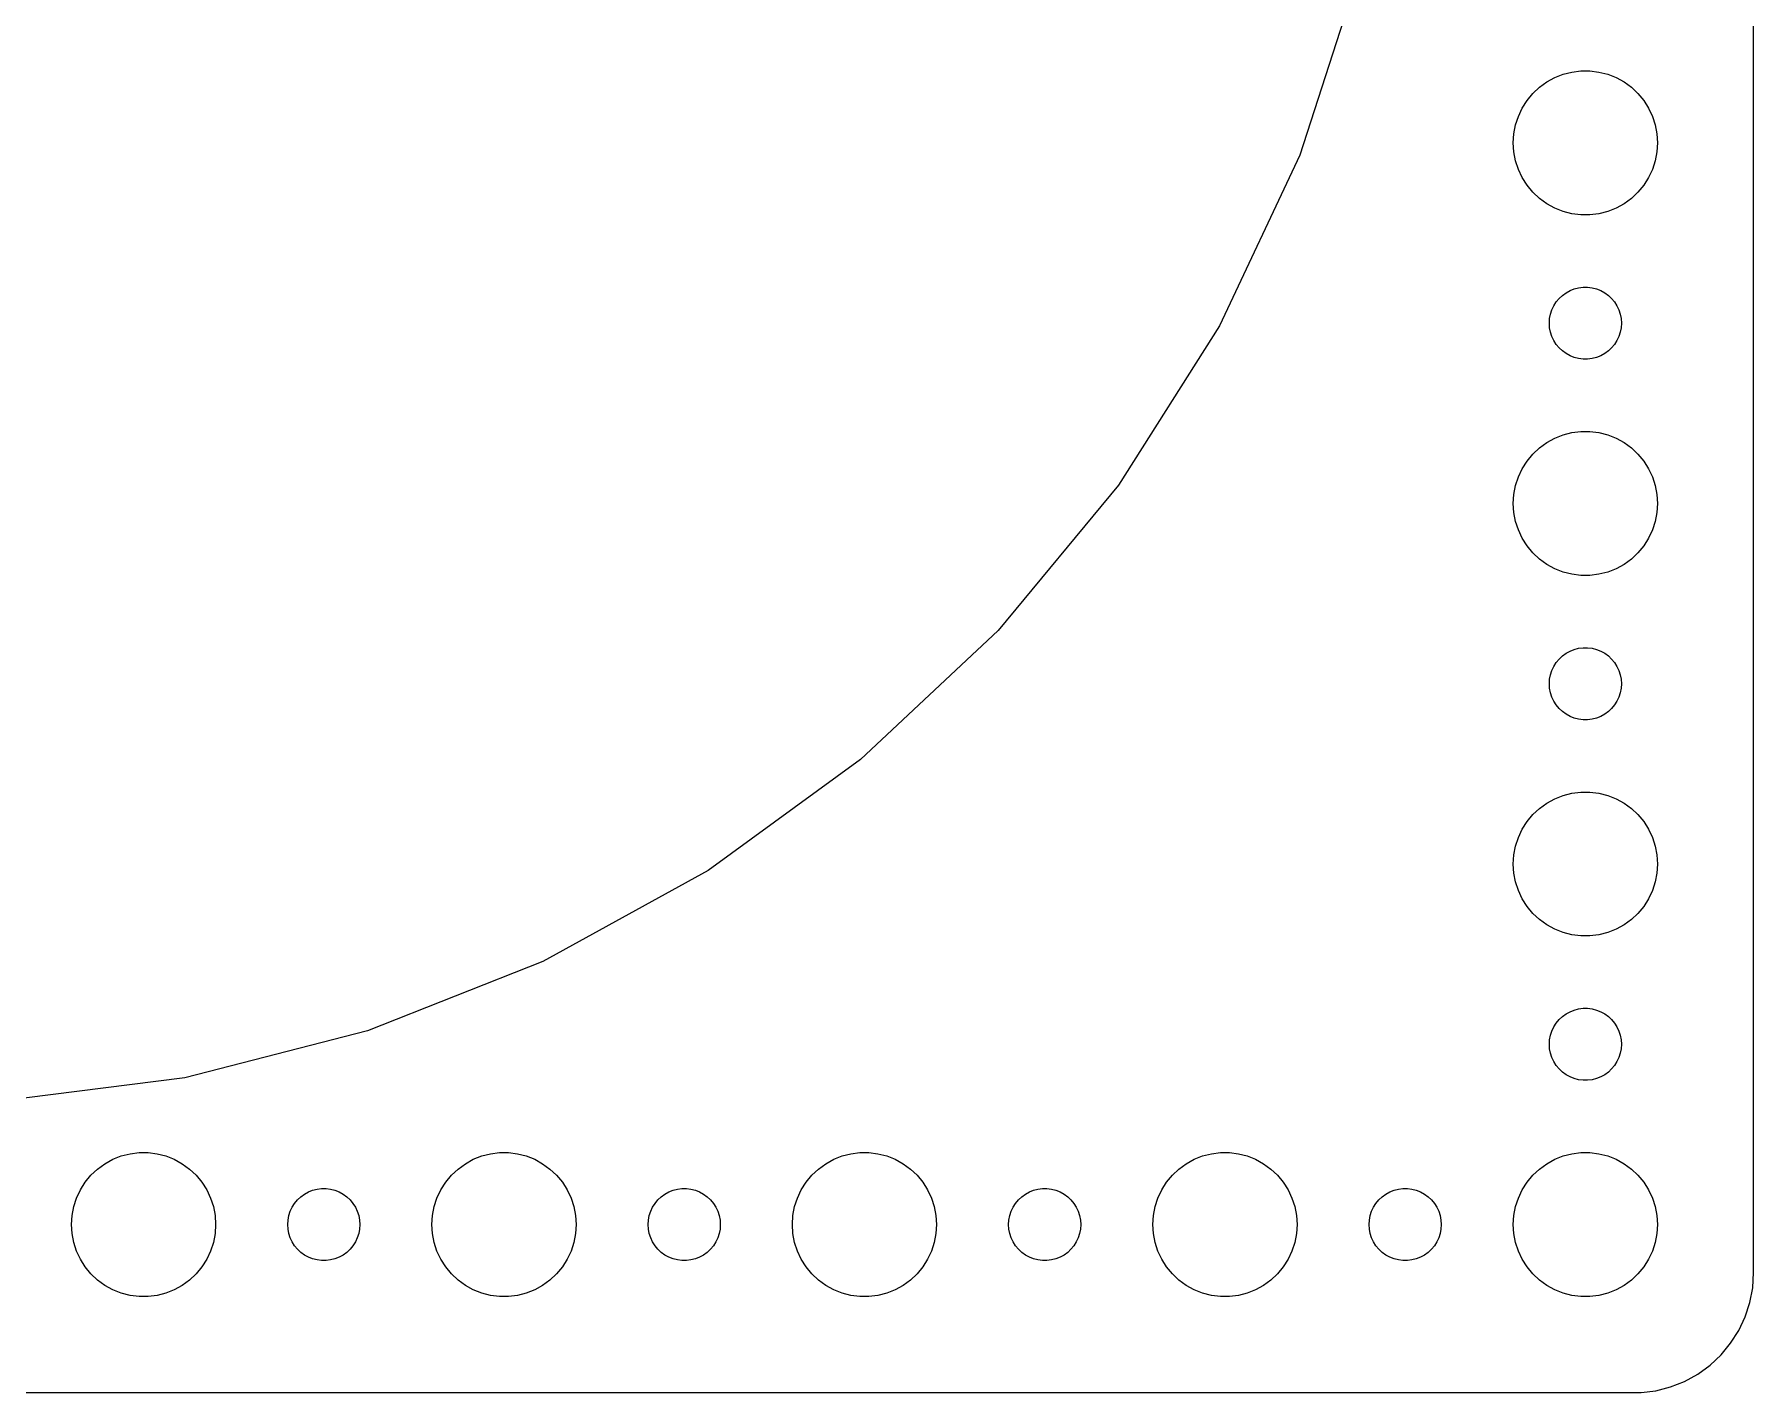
# Model space of a CAD drawing. Header units: metres. Extents: x -142 to 142, y -74 to 74.
# Drawn here: x 70.5 to 142, y -74.5 to -18 of the extents above; entities that cross this region are included whole.
import ezdxf

# ---------------------------------------------------------------- set-up
doc = ezdxf.new("R2010")
doc.units = ezdxf.units.M

msp = doc.modelspace()

# ---------------------------------------------------------------- linework, layer by layer
for p, q in [((142, -69.5), (142, 69.5)), ((125.536, -15.5431), (123.111, -23.0078)), ((133.088, -20.1884), (133.393, -19.967)), ((133.393, -19.967), (133.723, -19.7855)), ((133.723, -19.7855), (134.073, -19.6468)), ((134.073, -19.6468), (134.438, -19.5531)), ((134.438, -19.5531), (134.812, -19.5059)), ((134.812, -19.5059), (135.188, -19.5059)), ((135.188, -19.5059), (135.562, -19.5531)), ((135.562, -19.5531), (135.927, -19.6468)), ((135.927, -19.6468), (136.277, -19.7855)), ((136.277, -19.7855), (136.607, -19.967)), ((136.607, -19.967), (136.912, -20.1884)), ((132.371, -21.0547), (132.573, -20.7366)), ((132.573, -20.7366), (132.813, -20.4464)), ((132.813, -20.4464), (133.088, -20.1884)), ((136.912, -20.1884), (137.187, -20.4464)), ((137.187, -20.4464), (137.427, -20.7366)), ((137.427, -20.7366), (137.629, -21.0547)), ((132.094, -21.7539), (132.211, -21.3956)), ((132.211, -21.3956), (132.371, -21.0547)), ((137.629, -21.0547), (137.789, -21.3956)), ((137.789, -21.3956), (137.906, -21.7539)), ((132, -22.5), (132.024, -22.124)), ((132.024, -22.124), (132.094, -21.7539)), ((137.906, -21.7539), (137.976, -22.124)), ((137.976, -22.124), (138, -22.5)), ((132.024, -22.876), (132, -22.5)), ((132.094, -23.2461), (132.024, -22.876)), ((137.976, -22.876), (137.906, -23.2461)), ((138, -22.5), (137.976, -22.876)), ((123.111, -23.0078), (119.769, -30.1096)), ((132.211, -23.6044), (132.094, -23.2461)), ((132.371, -23.9453), (132.211, -23.6044)), ((137.789, -23.6044), (137.629, -23.9453)), ((137.906, -23.2461), (137.789, -23.6044)), ((132.573, -24.2634), (132.371, -23.9453)), ((132.813, -24.5536), (132.573, -24.2634)), ((137.427, -24.2634), (137.187, -24.5536)), ((137.629, -23.9453), (137.427, -24.2634)), ((133.088, -24.8115), (132.813, -24.5536)), ((133.393, -25.033), (133.088, -24.8115)), ((133.723, -25.2145), (133.393, -25.033)), ((136.607, -25.033), (136.277, -25.2145)), ((136.912, -24.8115), (136.607, -25.033)), ((137.187, -24.5536), (136.912, -24.8115)), ((134.073, -25.3532), (133.723, -25.2145)), ((134.438, -25.4469), (134.073, -25.3532)), ((134.812, -25.4941), (134.438, -25.4469)), ((135.188, -25.4941), (134.812, -25.4941)), ((135.562, -25.4469), (135.188, -25.4941)), ((135.927, -25.3532), (135.562, -25.4469)), ((136.277, -25.2145), (135.927, -25.3532)), ((134.361, -28.6427), (134.536, -28.5734)), ((134.536, -28.5734), (134.719, -28.5266)), ((134.719, -28.5266), (134.906, -28.503)), ((134.906, -28.503), (135.094, -28.503)), ((135.094, -28.503), (135.281, -28.5266)), ((135.281, -28.5266), (135.464, -28.5734)), ((135.464, -28.5734), (135.639, -28.6427)), ((133.605, -29.4478), (133.686, -29.2774)), ((133.686, -29.2774), (133.786, -29.1183)), ((133.786, -29.1183), (133.907, -28.9732)), ((133.907, -28.9732), (134.044, -28.8442)), ((134.044, -28.8442), (134.196, -28.7335)), ((134.196, -28.7335), (134.361, -28.6427)), ((135.639, -28.6427), (135.804, -28.7335)), ((135.804, -28.7335), (135.956, -28.8442)), ((135.956, -28.8442), (136.093, -28.9732)), ((136.093, -28.9732), (136.214, -29.1183)), ((136.214, -29.1183), (136.314, -29.2774)), ((136.314, -29.2774), (136.395, -29.4478)), ((133.5, -30), (133.512, -29.812)), ((133.512, -30.188), (133.5, -30)), ((133.512, -29.812), (133.547, -29.627)), ((133.547, -29.627), (133.605, -29.4478)), ((136.395, -29.4478), (136.453, -29.627)), ((136.453, -29.627), (136.488, -29.812)), ((136.488, -29.812), (136.5, -30)), ((136.5, -30), (136.488, -30.188)), ((119.769, -30.1096), (115.564, -36.7366)), ((133.547, -30.373), (133.512, -30.188)), ((133.605, -30.5522), (133.547, -30.373)), ((133.686, -30.7226), (133.605, -30.5522)), ((133.786, -30.8817), (133.686, -30.7226)), ((136.314, -30.7226), (136.214, -30.8817)), ((136.395, -30.5522), (136.314, -30.7226)), ((136.453, -30.373), (136.395, -30.5522)), ((136.488, -30.188), (136.453, -30.373)), ((133.907, -31.0268), (133.786, -30.8817)), ((134.044, -31.1558), (133.907, -31.0268)), ((134.196, -31.2665), (134.044, -31.1558)), ((134.361, -31.3572), (134.196, -31.2665)), ((134.536, -31.4266), (134.361, -31.3572)), ((134.719, -31.4734), (134.536, -31.4266)), ((134.906, -31.497), (134.719, -31.4734)), ((135.281, -31.4734), (135.094, -31.497)), ((135.464, -31.4266), (135.281, -31.4734)), ((135.639, -31.3572), (135.464, -31.4266)), ((135.804, -31.2665), (135.639, -31.3572)), ((135.956, -31.1558), (135.804, -31.2665)), ((136.093, -31.0268), (135.956, -31.1558)), ((136.214, -30.8817), (136.093, -31.0268)), ((135.094, -31.497), (134.906, -31.497)), ((133.088, -35.1885), (133.393, -34.967)), ((133.393, -34.967), (133.723, -34.7855)), ((133.723, -34.7855), (134.073, -34.6468)), ((134.073, -34.6468), (134.438, -34.5531)), ((134.438, -34.5531), (134.812, -34.5059)), ((134.812, -34.5059), (135.188, -34.5059)), ((135.188, -34.5059), (135.562, -34.5531)), ((135.562, -34.5531), (135.927, -34.6468)), ((135.927, -34.6468), (136.277, -34.7855)), ((136.277, -34.7855), (136.607, -34.967)), ((136.607, -34.967), (136.912, -35.1885)), ((132.371, -36.0547), (132.573, -35.7366)), ((132.573, -35.7366), (132.813, -35.4464)), ((132.813, -35.4464), (133.088, -35.1885)), ((136.912, -35.1885), (137.187, -35.4464)), ((137.187, -35.4464), (137.427, -35.7366)), ((137.427, -35.7366), (137.629, -36.0547)), ((132.094, -36.7539), (132.211, -36.3956)), ((132.211, -36.3956), (132.371, -36.0547)), ((137.629, -36.0547), (137.789, -36.3956)), ((137.789, -36.3956), (137.906, -36.7539)), ((115.564, -36.7366), (110.561, -42.7842)), ((132, -37.5), (132.024, -37.124)), ((132.024, -37.124), (132.094, -36.7539)), ((137.906, -36.7539), (137.976, -37.124)), ((137.976, -37.124), (138, -37.5)), ((132.024, -37.876), (132, -37.5)), ((132.094, -38.2461), (132.024, -37.876)), ((137.976, -37.876), (137.906, -38.2461)), ((138, -37.5), (137.976, -37.876)), ((132.211, -38.6044), (132.094, -38.2461)), ((132.371, -38.9453), (132.211, -38.6044)), ((137.789, -38.6044), (137.629, -38.9453)), ((137.906, -38.2461), (137.789, -38.6044)), ((132.573, -39.2634), (132.371, -38.9453)), ((132.813, -39.5536), (132.573, -39.2634)), ((137.427, -39.2634), (137.187, -39.5536)), ((137.629, -38.9453), (137.427, -39.2634)), ((133.088, -39.8115), (132.813, -39.5536)), ((133.393, -40.033), (133.088, -39.8115)), ((133.723, -40.2145), (133.393, -40.033)), ((136.607, -40.033), (136.277, -40.2145)), ((136.912, -39.8115), (136.607, -40.033)), ((137.187, -39.5536), (136.912, -39.8115)), ((134.073, -40.3532), (133.723, -40.2145)), ((134.438, -40.4469), (134.073, -40.3532)), ((134.812, -40.4941), (134.438, -40.4469)), ((135.188, -40.4941), (134.812, -40.4941)), ((135.562, -40.4469), (135.188, -40.4941)), ((135.927, -40.3532), (135.562, -40.4469)), ((136.277, -40.2145), (135.927, -40.3532)), ((110.561, -42.7842), (104.839, -48.1571)), ((134.361, -43.6428), (134.536, -43.5734)), ((134.536, -43.5734), (134.719, -43.5266)), ((134.719, -43.5266), (134.906, -43.503)), ((134.906, -43.503), (135.094, -43.503)), ((135.094, -43.503), (135.281, -43.5266)), ((135.281, -43.5266), (135.464, -43.5734)), ((135.464, -43.5734), (135.639, -43.6428)), ((133.605, -44.4478), (133.686, -44.2774)), ((133.686, -44.2774), (133.786, -44.1183)), ((133.786, -44.1183), (133.907, -43.9732)), ((133.907, -43.9732), (134.044, -43.8442)), ((134.044, -43.8442), (134.196, -43.7335)), ((134.196, -43.7335), (134.361, -43.6428)), ((135.639, -43.6428), (135.804, -43.7335)), ((135.804, -43.7335), (135.956, -43.8442)), ((135.956, -43.8442), (136.093, -43.9732)), ((136.093, -43.9732), (136.214, -44.1183)), ((136.214, -44.1183), (136.314, -44.2774)), ((136.314, -44.2774), (136.395, -44.4478)), ((133.5, -45), (133.512, -44.812)), ((133.512, -45.188), (133.5, -45)), ((133.512, -44.812), (133.547, -44.627)), ((133.547, -44.627), (133.605, -44.4478)), ((136.395, -44.4478), (136.453, -44.627)), ((136.453, -44.627), (136.488, -44.812)), ((136.488, -44.812), (136.5, -45)), ((136.5, -45), (136.488, -45.188)), ((133.547, -45.373), (133.512, -45.188)), ((133.605, -45.5522), (133.547, -45.373)), ((133.686, -45.7226), (133.605, -45.5522)), ((133.786, -45.8817), (133.686, -45.7226)), ((136.314, -45.7226), (136.214, -45.8817)), ((136.395, -45.5522), (136.314, -45.7226)), ((136.453, -45.373), (136.395, -45.5522)), ((136.488, -45.188), (136.453, -45.373)), ((133.907, -46.0268), (133.786, -45.8817)), ((134.044, -46.1558), (133.907, -46.0268)), ((134.196, -46.2665), (134.044, -46.1558)), ((134.361, -46.3572), (134.196, -46.2665)), ((134.536, -46.4266), (134.361, -46.3572)), ((134.719, -46.4734), (134.536, -46.4266)), ((134.906, -46.497), (134.719, -46.4734)), ((135.094, -46.497), (134.906, -46.497)), ((135.281, -46.4734), (135.094, -46.497)), ((135.464, -46.4266), (135.281, -46.4734)), ((135.639, -46.3572), (135.464, -46.4266)), ((135.804, -46.2665), (135.639, -46.3572)), ((135.956, -46.1558), (135.804, -46.2665)), ((136.093, -46.0268), (135.956, -46.1558)), ((136.214, -45.8817), (136.093, -46.0268)), ((104.839, -48.1571), (98.4892, -52.7705)), ((133.088, -50.1885), (133.393, -49.967)), ((133.393, -49.967), (133.723, -49.7855)), ((133.723, -49.7855), (134.073, -49.6468)), ((134.073, -49.6468), (134.438, -49.5531)), ((134.438, -49.5531), (134.812, -49.5059)), ((134.812, -49.5059), (135.188, -49.5059)), ((135.188, -49.5059), (135.562, -49.5531)), ((135.562, -49.5531), (135.927, -49.6468)), ((135.927, -49.6468), (136.277, -49.7855)), ((136.277, -49.7855), (136.607, -49.967)), ((136.607, -49.967), (136.912, -50.1885)), ((132.371, -51.0547), (132.573, -50.7366)), ((132.573, -50.7366), (132.813, -50.4464)), ((132.813, -50.4464), (133.088, -50.1885)), ((136.912, -50.1885), (137.187, -50.4464)), ((137.187, -50.4464), (137.427, -50.7366)), ((137.427, -50.7366), (137.629, -51.0547)), ((132.094, -51.7539), (132.211, -51.3956)), ((132.211, -51.3956), (132.371, -51.0547)), ((137.629, -51.0547), (137.789, -51.3956)), ((137.789, -51.3956), (137.906, -51.7539)), ((132, -52.5), (132.024, -52.124)), ((132.024, -52.124), (132.094, -51.7539)), ((137.906, -51.7539), (137.976, -52.124)), ((137.976, -52.124), (138, -52.5)), ((98.4892, -52.7705), (91.6112, -56.5517)), ((132.024, -52.876), (132, -52.5)), ((132.094, -53.2461), (132.024, -52.876)), ((137.976, -52.876), (137.906, -53.2461)), ((138, -52.5), (137.976, -52.876)), ((132.211, -53.6044), (132.094, -53.2461)), ((132.371, -53.9453), (132.211, -53.6044)), ((137.789, -53.6044), (137.629, -53.9453)), ((137.906, -53.2461), (137.789, -53.6044)), ((132.573, -54.2634), (132.371, -53.9453)), ((132.813, -54.5536), (132.573, -54.2634)), ((137.427, -54.2634), (137.187, -54.5536)), ((137.629, -53.9453), (137.427, -54.2634)), ((133.088, -54.8115), (132.813, -54.5536)), ((133.393, -55.033), (133.088, -54.8115)), ((133.723, -55.2145), (133.393, -55.033)), ((136.607, -55.033), (136.277, -55.2145)), ((136.912, -54.8115), (136.607, -55.033)), ((137.187, -54.5536), (136.912, -54.8115)), ((134.073, -55.3532), (133.723, -55.2145)), ((134.438, -55.4469), (134.073, -55.3532)), ((134.812, -55.4941), (134.438, -55.4469)), ((135.188, -55.4941), (134.812, -55.4941)), ((135.562, -55.4469), (135.188, -55.4941)), ((135.927, -55.3532), (135.562, -55.4469)), ((136.277, -55.2145), (135.927, -55.3532)), ((91.6112, -56.5517), (84.3136, -59.441)), ((134.196, -58.7335), (134.361, -58.6428)), ((134.361, -58.6428), (134.536, -58.5734)), ((134.536, -58.5734), (134.719, -58.5266)), ((134.719, -58.5266), (134.906, -58.503)), ((134.906, -58.503), (135.094, -58.503)), ((135.094, -58.503), (135.281, -58.5266)), ((135.281, -58.5266), (135.464, -58.5734)), ((135.464, -58.5734), (135.639, -58.6428)), ((135.639, -58.6428), (135.804, -58.7335)), ((133.605, -59.4478), (133.686, -59.2774)), ((133.686, -59.2774), (133.786, -59.1183)), ((133.786, -59.1183), (133.907, -58.9732)), ((133.907, -58.9732), (134.044, -58.8442)), ((134.044, -58.8442), (134.196, -58.7335)), ((135.804, -58.7335), (135.956, -58.8442)), ((135.956, -58.8442), (136.093, -58.9732)), ((136.093, -58.9732), (136.214, -59.1183)), ((136.214, -59.1183), (136.314, -59.2774)), ((136.314, -59.2774), (136.395, -59.4478)), ((84.3136, -59.441), (76.7113, -61.3929)), ((133.5, -60), (133.512, -59.812)), ((133.512, -60.188), (133.5, -60)), ((133.512, -59.812), (133.547, -59.627)), ((133.547, -59.627), (133.605, -59.4478)), ((136.395, -59.4478), (136.453, -59.627)), ((136.453, -59.627), (136.488, -59.812)), ((136.488, -59.812), (136.5, -60)), ((136.5, -60), (136.488, -60.188)), ((133.547, -60.373), (133.512, -60.188)), ((133.605, -60.5522), (133.547, -60.373)), ((133.686, -60.7226), (133.605, -60.5522)), ((133.786, -60.8817), (133.686, -60.7226)), ((136.314, -60.7226), (136.214, -60.8817)), ((136.395, -60.5522), (136.314, -60.7226)), ((136.453, -60.373), (136.395, -60.5522)), ((136.488, -60.188), (136.453, -60.373)), ((76.7113, -61.3929), (68.9244, -62.3767)), ((133.907, -61.0268), (133.786, -60.8817)), ((134.044, -61.1558), (133.907, -61.0268)), ((134.196, -61.2665), (134.044, -61.1558)), ((134.361, -61.3572), (134.196, -61.2665)), ((134.536, -61.4266), (134.361, -61.3572)), ((134.719, -61.4734), (134.536, -61.4266)), ((134.906, -61.497), (134.719, -61.4734)), ((135.094, -61.497), (134.906, -61.497)), ((135.281, -61.4734), (135.094, -61.497)), ((135.464, -61.4266), (135.281, -61.4734)), ((135.639, -61.3572), (135.464, -61.4266)), ((135.804, -61.2665), (135.639, -61.3572)), ((135.956, -61.1558), (135.804, -61.2665)), ((136.093, -61.0268), (135.956, -61.1558)), ((136.214, -60.8817), (136.093, -61.0268)), ((73.0877, -65.1885), (73.3925, -64.967)), ((73.3925, -64.967), (73.7227, -64.7855)), ((73.7227, -64.7855), (74.073, -64.6468)), ((74.073, -64.6468), (74.4379, -64.5531)), ((74.4379, -64.5531), (74.8116, -64.5059)), ((74.8116, -64.5059), (75.1884, -64.5059)), ((75.1884, -64.5059), (75.5621, -64.5531)), ((75.5621, -64.5531), (75.927, -64.6468)), ((75.927, -64.6468), (76.2773, -64.7855)), ((76.2773, -64.7855), (76.6075, -64.967)), ((76.6075, -64.967), (76.9123, -65.1885)), ((88.0877, -65.1885), (88.3925, -64.967)), ((88.3925, -64.967), (88.7227, -64.7855)), ((88.7227, -64.7855), (89.073, -64.6468)), ((89.073, -64.6468), (89.4379, -64.5531)), ((89.4379, -64.5531), (89.8116, -64.5059)), ((89.8116, -64.5059), (90.1884, -64.5059)), ((90.1884, -64.5059), (90.5621, -64.5531)), ((90.5621, -64.5531), (90.927, -64.6468)), ((90.927, -64.6468), (91.2773, -64.7855)), ((91.2773, -64.7855), (91.6075, -64.967)), ((91.6075, -64.967), (91.9123, -65.1885)), ((103.088, -65.1885), (103.393, -64.967)), ((103.393, -64.967), (103.723, -64.7855)), ((103.723, -64.7855), (104.073, -64.6468)), ((104.073, -64.6468), (104.438, -64.5531)), ((104.438, -64.5531), (104.812, -64.5059)), ((104.812, -64.5059), (105.188, -64.5059)), ((105.188, -64.5059), (105.562, -64.5531)), ((105.562, -64.5531), (105.927, -64.6468)), ((105.927, -64.6468), (106.277, -64.7855)), ((106.277, -64.7855), (106.607, -64.967)), ((106.607, -64.967), (106.912, -65.1885)), ((118.088, -65.1885), (118.393, -64.967)), ((118.393, -64.967), (118.723, -64.7855)), ((118.723, -64.7855), (119.073, -64.6468)), ((119.073, -64.6468), (119.438, -64.5531)), ((119.438, -64.5531), (119.812, -64.5059)), ((119.812, -64.5059), (120.188, -64.5059)), ((120.188, -64.5059), (120.562, -64.5531)), ((120.562, -64.5531), (120.927, -64.6468)), ((120.927, -64.6468), (121.277, -64.7855)), ((121.277, -64.7855), (121.607, -64.967)), ((121.607, -64.967), (121.912, -65.1885)), ((133.088, -65.1885), (133.393, -64.967)), ((133.393, -64.967), (133.723, -64.7855)), ((133.723, -64.7855), (134.073, -64.6468)), ((134.073, -64.6468), (134.438, -64.5531)), ((134.438, -64.5531), (134.812, -64.5059)), ((134.812, -64.5059), (135.188, -64.5059)), ((135.188, -64.5059), (135.562, -64.5531)), ((135.562, -64.5531), (135.927, -64.6468)), ((135.927, -64.6468), (136.277, -64.7855)), ((136.277, -64.7855), (136.607, -64.967)), ((136.607, -64.967), (136.912, -65.1885)), ((72.3711, -66.0547), (72.573, -65.7366)), ((72.573, -65.7366), (72.8131, -65.4464)), ((72.8131, -65.4464), (73.0877, -65.1885)), ((76.9123, -65.1885), (77.1869, -65.4464)), ((77.1869, -65.4464), (77.427, -65.7366)), ((77.427, -65.7366), (77.6289, -66.0547)), ((87.3711, -66.0547), (87.573, -65.7366)), ((87.573, -65.7366), (87.8131, -65.4464)), ((87.8131, -65.4464), (88.0877, -65.1885)), ((91.9123, -65.1885), (92.1869, -65.4464)), ((92.1869, -65.4464), (92.427, -65.7366)), ((92.427, -65.7366), (92.6289, -66.0547)), ((102.371, -66.0547), (102.573, -65.7366)), ((102.573, -65.7366), (102.813, -65.4464)), ((102.813, -65.4464), (103.088, -65.1885)), ((106.912, -65.1885), (107.187, -65.4464)), ((107.187, -65.4464), (107.427, -65.7366)), ((107.427, -65.7366), (107.629, -66.0547)), ((117.371, -66.0547), (117.573, -65.7366)), ((117.573, -65.7366), (117.813, -65.4464)), ((117.813, -65.4464), (118.088, -65.1885)), ((121.912, -65.1885), (122.187, -65.4464)), ((122.187, -65.4464), (122.427, -65.7366)), ((122.427, -65.7366), (122.629, -66.0547)), ((132.371, -66.0547), (132.573, -65.7366)), ((132.573, -65.7366), (132.813, -65.4464)), ((132.813, -65.4464), (133.088, -65.1885)), ((136.912, -65.1885), (137.187, -65.4464)), ((137.187, -65.4464), (137.427, -65.7366)), ((137.427, -65.7366), (137.629, -66.0547)), ((72.0943, -66.7539), (72.2107, -66.3956)), ((72.2107, -66.3956), (72.3711, -66.0547)), ((77.6289, -66.0547), (77.7893, -66.3956)), ((77.7893, -66.3956), (77.9057, -66.7539)), ((81.2865, -66.6183), (81.4065, -66.4732)), ((81.4065, -66.4732), (81.5439, -66.3442)), ((81.5439, -66.3442), (81.6963, -66.2335)), ((81.6963, -66.2335), (81.8613, -66.1428)), ((81.8613, -66.1428), (82.0365, -66.0734)), ((82.0365, -66.0734), (82.2189, -66.0266)), ((82.2189, -66.0266), (82.4058, -66.003)), ((82.4058, -66.003), (82.5942, -66.003)), ((82.5942, -66.003), (82.7811, -66.0266)), ((82.7811, -66.0266), (82.9635, -66.0734)), ((82.9635, -66.0734), (83.1387, -66.1428)), ((83.1387, -66.1428), (83.3037, -66.2335)), ((83.3037, -66.2335), (83.4561, -66.3442)), ((83.4561, -66.3442), (83.5934, -66.4732)), ((83.5934, -66.4732), (83.7135, -66.6183)), ((87.0943, -66.7539), (87.2107, -66.3956)), ((87.2107, -66.3956), (87.3711, -66.0547)), ((92.6289, -66.0547), (92.7893, -66.3956)), ((92.7893, -66.3956), (92.9057, -66.7539)), ((96.2865, -66.6183), (96.4065, -66.4732)), ((96.4065, -66.4732), (96.5439, -66.3442)), ((96.5439, -66.3442), (96.6963, -66.2335)), ((96.6963, -66.2335), (96.8613, -66.1428)), ((96.8613, -66.1428), (97.0365, -66.0734)), ((97.0365, -66.0734), (97.2189, -66.0266)), ((97.2189, -66.0266), (97.4058, -66.003)), ((97.4058, -66.003), (97.5942, -66.003)), ((97.5942, -66.003), (97.7811, -66.0266)), ((97.7811, -66.0266), (97.9635, -66.0734)), ((97.9635, -66.0734), (98.1387, -66.1428)), ((98.1387, -66.1428), (98.3037, -66.2335)), ((98.3037, -66.2335), (98.4561, -66.3442)), ((98.4561, -66.3442), (98.5934, -66.4732)), ((98.5934, -66.4732), (98.7135, -66.6183)), ((102.094, -66.7539), (102.211, -66.3956)), ((102.211, -66.3956), (102.371, -66.0547)), ((107.629, -66.0547), (107.789, -66.3956)), ((107.789, -66.3956), (107.906, -66.7539)), ((111.286, -66.6183), (111.407, -66.4732)), ((111.407, -66.4732), (111.544, -66.3442)), ((111.544, -66.3442), (111.696, -66.2335)), ((111.696, -66.2335), (111.861, -66.1428)), ((111.861, -66.1428), (112.036, -66.0734)), ((112.036, -66.0734), (112.219, -66.0266)), ((112.219, -66.0266), (112.406, -66.003)), ((112.406, -66.003), (112.594, -66.003)), ((112.594, -66.003), (112.781, -66.0266)), ((112.781, -66.0266), (112.964, -66.0734)), ((112.964, -66.0734), (113.139, -66.1428)), ((113.139, -66.1428), (113.304, -66.2335)), ((113.304, -66.2335), (113.456, -66.3442)), ((113.456, -66.3442), (113.593, -66.4732)), ((113.593, -66.4732), (113.714, -66.6183)), ((117.094, -66.7539), (117.211, -66.3956)), ((117.211, -66.3956), (117.371, -66.0547)), ((122.629, -66.0547), (122.789, -66.3956)), ((122.789, -66.3956), (122.906, -66.7539)), ((126.286, -66.6183), (126.407, -66.4732)), ((126.407, -66.4732), (126.544, -66.3442)), ((126.544, -66.3442), (126.696, -66.2335)), ((126.696, -66.2335), (126.861, -66.1428)), ((126.861, -66.1428), (127.036, -66.0734)), ((127.036, -66.0734), (127.219, -66.0266)), ((127.219, -66.0266), (127.406, -66.003)), ((127.406, -66.003), (127.594, -66.003)), ((127.594, -66.003), (127.781, -66.0266)), ((127.781, -66.0266), (127.964, -66.0734)), ((127.964, -66.0734), (128.139, -66.1428)), ((128.139, -66.1428), (128.304, -66.2335)), ((128.304, -66.2335), (128.456, -66.3442)), ((128.456, -66.3442), (128.593, -66.4732)), ((128.593, -66.4732), (128.714, -66.6183)), ((132.094, -66.7539), (132.211, -66.3956)), ((132.211, -66.3956), (132.371, -66.0547)), ((137.629, -66.0547), (137.789, -66.3956)), ((137.789, -66.3956), (137.906, -66.7539)), ((72, -67.5), (72.0237, -67.124)), ((72.0237, -67.124), (72.0943, -66.7539)), ((77.9057, -66.7539), (77.9763, -67.124)), ((77.9763, -67.124), (78, -67.5)), ((81.0118, -67.312), (81.0471, -67.127)), ((81.0471, -67.127), (81.1053, -66.9478)), ((81.1053, -66.9478), (81.1855, -66.7774)), ((81.1855, -66.7774), (81.2865, -66.6183)), ((83.7135, -66.6183), (83.8145, -66.7774)), ((83.8145, -66.7774), (83.8947, -66.9478)), ((83.8947, -66.9478), (83.9529, -67.127)), ((83.9529, -67.127), (83.9882, -67.312)), ((87, -67.5), (87.0237, -67.124)), ((87.0237, -67.124), (87.0943, -66.7539)), ((92.9057, -66.7539), (92.9763, -67.124)), ((92.9763, -67.124), (93, -67.5)), ((96.0118, -67.312), (96.0471, -67.127)), ((96.0471, -67.127), (96.1053, -66.9478)), ((96.1053, -66.9478), (96.1855, -66.7774)), ((96.1855, -66.7774), (96.2865, -66.6183)), ((98.7135, -66.6183), (98.8145, -66.7774)), ((98.8145, -66.7774), (98.8947, -66.9478)), ((98.8947, -66.9478), (98.9529, -67.127)), ((98.9529, -67.127), (98.9882, -67.312)), ((102, -67.5), (102.024, -67.124)), ((102.024, -67.124), (102.094, -66.7539)), ((107.906, -66.7539), (107.976, -67.124)), ((107.976, -67.124), (108, -67.5)), ((111.012, -67.312), (111.047, -67.127)), ((111.047, -67.127), (111.105, -66.9478)), ((111.105, -66.9478), (111.186, -66.7774)), ((111.186, -66.7774), (111.286, -66.6183)), ((113.714, -66.6183), (113.814, -66.7774)), ((113.814, -66.7774), (113.895, -66.9478)), ((113.895, -66.9478), (113.953, -67.127)), ((113.953, -67.127), (113.988, -67.312)), ((117, -67.5), (117.024, -67.124)), ((117.024, -67.124), (117.094, -66.7539)), ((122.906, -66.7539), (122.976, -67.124)), ((122.976, -67.124), (123, -67.5)), ((126.012, -67.312), (126.047, -67.127)), ((126.047, -67.127), (126.105, -66.9478)), ((126.105, -66.9478), (126.186, -66.7774)), ((126.186, -66.7774), (126.286, -66.6183)), ((128.714, -66.6183), (128.814, -66.7774)), ((128.814, -66.7774), (128.895, -66.9478)), ((128.895, -66.9478), (128.953, -67.127)), ((128.953, -67.127), (128.988, -67.312)), ((132, -67.5), (132.024, -67.124)), ((132.024, -67.124), (132.094, -66.7539)), ((137.906, -66.7539), (137.976, -67.124)), ((137.976, -67.124), (138, -67.5)), ((72.0237, -67.876), (72, -67.5)), ((72.0943, -68.2461), (72.0237, -67.876)), ((77.9763, -67.876), (77.9057, -68.2461)), ((78, -67.5), (77.9763, -67.876)), ((81, -67.5), (81.0118, -67.312)), ((81.0118, -67.688), (81, -67.5)), ((81.0471, -67.873), (81.0118, -67.688)), ((81.1053, -68.0522), (81.0471, -67.873)), ((83.9529, -67.873), (83.8947, -68.0522)), ((83.9882, -67.688), (83.9529, -67.873)), ((83.9882, -67.312), (84, -67.5)), ((84, -67.5), (83.9882, -67.688)), ((87.0237, -67.876), (87, -67.5)), ((87.0943, -68.2461), (87.0237, -67.876)), ((92.9763, -67.876), (92.9057, -68.2461)), ((93, -67.5), (92.9763, -67.876)), ((96, -67.5), (96.0118, -67.312)), ((96.0118, -67.688), (96, -67.5)), ((96.0471, -67.873), (96.0118, -67.688)), ((96.1053, -68.0522), (96.0471, -67.873)), ((98.9529, -67.873), (98.8947, -68.0522)), ((98.9882, -67.688), (98.9529, -67.873)), ((98.9882, -67.312), (99, -67.5)), ((99, -67.5), (98.9882, -67.688)), ((102.024, -67.876), (102, -67.5)), ((102.094, -68.2461), (102.024, -67.876)), ((107.976, -67.876), (107.906, -68.2461)), ((108, -67.5), (107.976, -67.876)), ((111, -67.5), (111.012, -67.312)), ((111.012, -67.688), (111, -67.5)), ((111.047, -67.873), (111.012, -67.688)), ((111.105, -68.0522), (111.047, -67.873)), ((113.953, -67.873), (113.895, -68.0522)), ((113.988, -67.688), (113.953, -67.873)), ((113.988, -67.312), (114, -67.5)), ((114, -67.5), (113.988, -67.688)), ((117.024, -67.876), (117, -67.5)), ((117.094, -68.2461), (117.024, -67.876)), ((122.976, -67.876), (122.906, -68.2461)), ((123, -67.5), (122.976, -67.876)), ((126, -67.5), (126.012, -67.312)), ((126.012, -67.688), (126, -67.5)), ((126.047, -67.873), (126.012, -67.688)), ((126.105, -68.0522), (126.047, -67.873)), ((128.953, -67.873), (128.895, -68.0522)), ((128.988, -67.688), (128.953, -67.873)), ((128.988, -67.312), (129, -67.5)), ((129, -67.5), (128.988, -67.688)), ((132.024, -67.876), (132, -67.5)), ((132.094, -68.2461), (132.024, -67.876)), ((137.976, -67.876), (137.906, -68.2461)), ((138, -67.5), (137.976, -67.876)), ((72.2107, -68.6044), (72.0943, -68.2461)), ((72.3711, -68.9453), (72.2107, -68.6044)), ((77.7893, -68.6044), (77.6289, -68.9453)), ((77.9057, -68.2461), (77.7893, -68.6044)), ((81.1855, -68.2226), (81.1053, -68.0522)), ((81.2865, -68.3817), (81.1855, -68.2226)), ((81.4065, -68.5268), (81.2865, -68.3817)), ((81.5439, -68.6558), (81.4065, -68.5268)), ((81.6963, -68.7665), (81.5439, -68.6558)), ((83.4561, -68.6558), (83.3037, -68.7665)), ((83.5934, -68.5268), (83.4561, -68.6558)), ((83.7135, -68.3817), (83.5934, -68.5268)), ((83.8145, -68.2226), (83.7135, -68.3817)), ((83.8947, -68.0522), (83.8145, -68.2226)), ((87.2107, -68.6044), (87.0943, -68.2461)), ((87.3711, -68.9453), (87.2107, -68.6044)), ((92.7893, -68.6044), (92.6289, -68.9453)), ((92.9057, -68.2461), (92.7893, -68.6044)), ((96.1855, -68.2226), (96.1053, -68.0522)), ((96.2865, -68.3817), (96.1855, -68.2226)), ((96.4065, -68.5268), (96.2865, -68.3817)), ((96.5439, -68.6558), (96.4065, -68.5268)), ((96.6963, -68.7665), (96.5439, -68.6558)), ((98.4561, -68.6558), (98.3037, -68.7665)), ((98.5934, -68.5268), (98.4561, -68.6558)), ((98.7135, -68.3817), (98.5934, -68.5268)), ((98.8145, -68.2226), (98.7135, -68.3817)), ((98.8947, -68.0522), (98.8145, -68.2226)), ((102.211, -68.6044), (102.094, -68.2461)), ((102.371, -68.9453), (102.211, -68.6044)), ((107.789, -68.6044), (107.629, -68.9453)), ((107.906, -68.2461), (107.789, -68.6044)), ((111.186, -68.2226), (111.105, -68.0522)), ((111.286, -68.3817), (111.186, -68.2226)), ((111.407, -68.5268), (111.286, -68.3817)), ((111.544, -68.6558), (111.407, -68.5268)), ((111.696, -68.7665), (111.544, -68.6558)), ((113.456, -68.6558), (113.304, -68.7665)), ((113.593, -68.5268), (113.456, -68.6558)), ((113.714, -68.3817), (113.593, -68.5268)), ((113.814, -68.2226), (113.714, -68.3817)), ((113.895, -68.0522), (113.814, -68.2226)), ((117.211, -68.6044), (117.094, -68.2461)), ((117.371, -68.9453), (117.211, -68.6044)), ((122.789, -68.6044), (122.629, -68.9453)), ((122.906, -68.2461), (122.789, -68.6044)), ((126.186, -68.2226), (126.105, -68.0522)), ((126.286, -68.3817), (126.186, -68.2226)), ((126.407, -68.5268), (126.286, -68.3817)), ((126.544, -68.6558), (126.407, -68.5268)), ((126.696, -68.7665), (126.544, -68.6558)), ((128.456, -68.6558), (128.304, -68.7665)), ((128.593, -68.5268), (128.456, -68.6558)), ((128.714, -68.3817), (128.593, -68.5268)), ((128.814, -68.2226), (128.714, -68.3817)), ((128.895, -68.0522), (128.814, -68.2226)), ((132.211, -68.6044), (132.094, -68.2461)), ((132.371, -68.9453), (132.211, -68.6044)), ((137.789, -68.6044), (137.629, -68.9453)), ((137.906, -68.2461), (137.789, -68.6044)), ((72.573, -69.2634), (72.3711, -68.9453)), ((72.8131, -69.5536), (72.573, -69.2634)), ((77.427, -69.2634), (77.1869, -69.5536)), ((77.6289, -68.9453), (77.427, -69.2634)), ((81.8613, -68.8572), (81.6963, -68.7665)), ((82.0365, -68.9266), (81.8613, -68.8572)), ((82.2189, -68.9734), (82.0365, -68.9266)), ((82.4058, -68.997), (82.2189, -68.9734)), ((82.5942, -68.997), (82.4058, -68.997)), ((82.7811, -68.9734), (82.5942, -68.997)), ((82.9635, -68.9266), (82.7811, -68.9734)), ((83.1387, -68.8572), (82.9635, -68.9266)), ((83.3037, -68.7665), (83.1387, -68.8572)), ((87.573, -69.2634), (87.3711, -68.9453)), ((87.8131, -69.5536), (87.573, -69.2634)), ((92.427, -69.2634), (92.1869, -69.5536)), ((92.6289, -68.9453), (92.427, -69.2634)), ((96.8613, -68.8572), (96.6963, -68.7665)), ((97.0365, -68.9266), (96.8613, -68.8572)), ((97.2189, -68.9734), (97.0365, -68.9266)), ((97.4058, -68.997), (97.2189, -68.9734)), ((97.5942, -68.997), (97.4058, -68.997)), ((97.7811, -68.9734), (97.5942, -68.997)), ((97.9635, -68.9266), (97.7811, -68.9734)), ((98.1387, -68.8572), (97.9635, -68.9266)), ((98.3037, -68.7665), (98.1387, -68.8572)), ((102.573, -69.2634), (102.371, -68.9453)), ((102.813, -69.5536), (102.573, -69.2634)), ((107.427, -69.2634), (107.187, -69.5536)), ((107.629, -68.9453), (107.427, -69.2634)), ((111.861, -68.8572), (111.696, -68.7665)), ((112.036, -68.9266), (111.861, -68.8572)), ((112.219, -68.9734), (112.036, -68.9266)), ((112.406, -68.997), (112.219, -68.9734)), ((112.594, -68.997), (112.406, -68.997)), ((112.781, -68.9734), (112.594, -68.997)), ((112.964, -68.9266), (112.781, -68.9734)), ((113.139, -68.8572), (112.964, -68.9266)), ((113.304, -68.7665), (113.139, -68.8572)), ((117.573, -69.2634), (117.371, -68.9453)), ((117.813, -69.5536), (117.573, -69.2634)), ((122.427, -69.2634), (122.187, -69.5536)), ((122.629, -68.9453), (122.427, -69.2634)), ((126.861, -68.8572), (126.696, -68.7665)), ((127.036, -68.9266), (126.861, -68.8572)), ((127.219, -68.9734), (127.036, -68.9266)), ((127.406, -68.997), (127.219, -68.9734)), ((127.594, -68.997), (127.406, -68.997)), ((127.781, -68.9734), (127.594, -68.997)), ((127.964, -68.9266), (127.781, -68.9734)), ((128.139, -68.8572), (127.964, -68.9266)), ((128.304, -68.7665), (128.139, -68.8572)), ((132.573, -69.2634), (132.371, -68.9453)), ((132.813, -69.5536), (132.573, -69.2634)), ((137.427, -69.2634), (137.187, -69.5536)), ((137.629, -68.9453), (137.427, -69.2634)), ((73.0877, -69.8115), (72.8131, -69.5536)), ((73.3925, -70.033), (73.0877, -69.8115)), ((73.7227, -70.2145), (73.3925, -70.033)), ((76.6075, -70.033), (76.2773, -70.2145)), ((76.9123, -69.8115), (76.6075, -70.033)), ((77.1869, -69.5536), (76.9123, -69.8115)), ((88.0877, -69.8115), (87.8131, -69.5536)), ((88.3925, -70.033), (88.0877, -69.8115)), ((88.7227, -70.2145), (88.3925, -70.033)), ((91.6075, -70.033), (91.2773, -70.2145)), ((91.9123, -69.8115), (91.6075, -70.033)), ((92.1869, -69.5536), (91.9123, -69.8115)), ((103.088, -69.8115), (102.813, -69.5536)), ((103.393, -70.033), (103.088, -69.8115)), ((103.723, -70.2145), (103.393, -70.033)), ((106.607, -70.033), (106.277, -70.2145)), ((106.912, -69.8115), (106.607, -70.033)), ((107.187, -69.5536), (106.912, -69.8115)), ((118.088, -69.8115), (117.813, -69.5536)), ((118.393, -70.033), (118.088, -69.8115)), ((118.723, -70.2145), (118.393, -70.033)), ((121.607, -70.033), (121.277, -70.2145)), ((121.912, -69.8115), (121.607, -70.033)), ((122.187, -69.5536), (121.912, -69.8115)), ((133.088, -69.8115), (132.813, -69.5536)), ((133.393, -70.033), (133.088, -69.8115)), ((133.723, -70.2145), (133.393, -70.033)), ((136.607, -70.033), (136.277, -70.2145)), ((136.912, -69.8115), (136.607, -70.033)), ((137.187, -69.5536), (136.912, -69.8115)), ((141.961, -70.1267), (142, -69.5)), ((74.073, -70.3532), (73.7227, -70.2145)), ((74.4379, -70.4469), (74.073, -70.3532)), ((74.8116, -70.4941), (74.4379, -70.4469)), ((75.1884, -70.4941), (74.8116, -70.4941)), ((75.5621, -70.4469), (75.1884, -70.4941)), ((75.927, -70.3532), (75.5621, -70.4469)), ((76.2773, -70.2145), (75.927, -70.3532)), ((89.073, -70.3532), (88.7227, -70.2145)), ((89.4379, -70.4469), (89.073, -70.3532)), ((89.8116, -70.4941), (89.4379, -70.4469)), ((90.1884, -70.4941), (89.8116, -70.4941)), ((90.5621, -70.4469), (90.1884, -70.4941)), ((90.927, -70.3532), (90.5621, -70.4469)), ((91.2773, -70.2145), (90.927, -70.3532)), ((104.073, -70.3532), (103.723, -70.2145)), ((104.438, -70.4469), (104.073, -70.3532)), ((104.812, -70.4941), (104.438, -70.4469)), ((105.188, -70.4941), (104.812, -70.4941)), ((105.562, -70.4469), (105.188, -70.4941)), ((105.927, -70.3532), (105.562, -70.4469)), ((106.277, -70.2145), (105.927, -70.3532)), ((119.073, -70.3532), (118.723, -70.2145)), ((119.438, -70.4469), (119.073, -70.3532)), ((119.812, -70.4941), (119.438, -70.4469)), ((120.188, -70.4941), (119.812, -70.4941)), ((120.562, -70.4469), (120.188, -70.4941)), ((120.927, -70.3532), (120.562, -70.4469)), ((121.277, -70.2145), (120.927, -70.3532)), ((134.073, -70.3532), (133.723, -70.2145)), ((134.438, -70.4469), (134.073, -70.3532)), ((134.812, -70.4941), (134.438, -70.4469)), ((135.188, -70.4941), (134.812, -70.4941)), ((135.562, -70.4469), (135.188, -70.4941)), ((135.927, -70.3532), (135.562, -70.4469)), ((136.277, -70.2145), (135.927, -70.3532)), ((141.649, -71.3406), (141.843, -70.7434)), ((141.843, -70.7434), (141.961, -70.1267)), ((141.382, -71.9088), (141.649, -71.3406)), ((141.045, -72.4389), (141.382, -71.9088)), ((140.187, -73.3526), (140.645, -72.9227)), ((140.645, -72.9227), (141.045, -72.4389)), ((139.679, -73.7216), (140.187, -73.3526)), ((137.937, -74.4114), (138.545, -74.2553)), ((138.545, -74.2553), (139.129, -74.0241)), ((139.129, -74.0241), (139.679, -73.7216)), ((-137.314, -74.4901), (137.314, -74.4901)), ((137.314, -74.4901), (137.937, -74.4114))]:
    msp.add_line(p, q)

doc.saveas('drawing.dxf')
